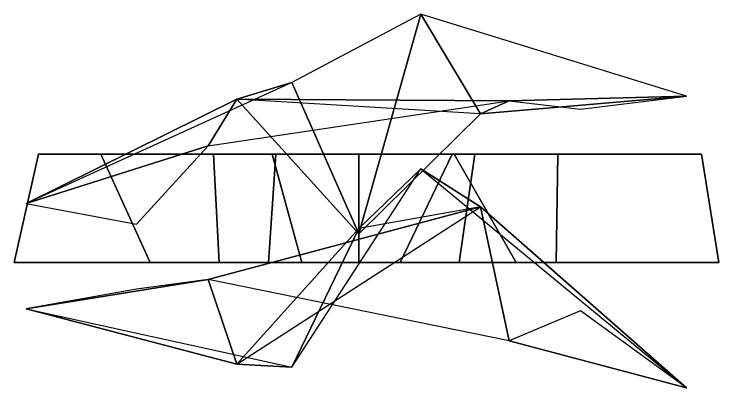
# Model space of a CAD drawing. Extents: x -59 to 52, y -77 to 10.
# Drawn here: x -0.1371 to -0.0071, y 9.5191 to 9.588 of the extents above; entities that cross this region are included whole.
import ezdxf

# ---------------------------------------------------------------- set-up
doc = ezdxf.new("R2010")
doc.units = 0
doc.layers.add('A.1', color=211, linetype='CONTINUOUS')

msp = doc.modelspace()

# ---------------------------------------------------------------- meshes
at = {"layer": 'A.1'}
mesh = msp.add_polyface(dxfattribs=at)
corners = [(-0.0071, 9.5422, 0.3141), (-0.0659, 9.5422, 0.465), (-0.0902, 9.5422, 0.5006), (-0.1371, 9.5422, 0.3282), (-0.112, 9.5422, 0.3322), (-0.0993, 9.5422, 0.3747), (-0.055, 9.5422, 0.366), (-0.0371, 9.5422, 0.3288), (-0.084, 9.5422, 0.4078), (-0.0735, 9.5422, 0.4684), (-0.0445, 9.5422, 0.3857), (-0.0103, 9.5622, 0.3261), (-0.0563, 9.5622, 0.5071), (-0.0888, 9.5622, 0.4947), (-0.1326, 9.5622, 0.3452), (-0.1211, 9.5622, 0.3475), (-0.1003, 9.5622, 0.3759), (-0.0521, 9.5622, 0.3695), (-0.0368, 9.5622, 0.3293), (-0.0895, 9.5622, 0.4013), (-0.0735, 9.5622, 0.4767), (-0.0559, 9.5622, 0.3992), (-0.0131, 9.5191, 0.3364), (-0.0621, 9.5595, 0.4818), (-0.0859, 9.5229, 0.4818), (-0.1349, 9.5337, 0.3364), (-0.1145, 9.5373, 0.3364), (-0.1013, 9.5391, 0.3771), (-0.0458, 9.5278, 0.3771), (-0.0326, 9.5333, 0.3364), (-0.096, 9.5235, 0.3936), (-0.0735, 9.5485, 0.4621), (-0.0511, 9.5525, 0.3936), (-0.0131, 9.5729, 0.3364), (-0.0621, 9.588, 0.4818), (-0.0859, 9.5754, 0.4818), (-0.1349, 9.5531, 0.3364), (-0.1145, 9.5493, 0.3364), (-0.1013, 9.5637, 0.3771), (-0.0458, 9.572, 0.3771), (-0.0326, 9.5705, 0.3364), (-0.096, 9.5723, 0.3936), (-0.0735, 9.5475, 0.4621), (-0.0511, 9.5696, 0.3936)]
mesh.append_faces([[corners[k] for k in face] for face in [(0, 1, 12, 11), (1, 2, 13, 12), (2, 3, 14, 13), (3, 4, 15, 14), (4, 5, 16, 15), (5, 6, 17, 16), (6, 7, 18, 17), (7, 0, 11, 18), (8, 9, 20, 19), (9, 10, 21, 20), (10, 8, 19, 21), (29, 28, 22, 22), (28, 27, 32, 32), (28, 32, 22, 22), (27, 30, 32, 32), (27, 26, 25, 25), (27, 25, 30, 30), (25, 24, 30, 30), (24, 23, 31, 31), (24, 31, 30, 30), (23, 22, 32, 32), (23, 32, 31, 31), (33, 34, 43, 43), (33, 43, 39, 39), (33, 39, 40, 40), (34, 35, 42, 42), (34, 42, 43, 43), (35, 36, 41, 41), (35, 41, 42, 42), (36, 37, 38, 38), (36, 38, 41, 41), (38, 39, 41, 41), (39, 43, 41, 41)]])

doc.saveas('drawing.dxf')
